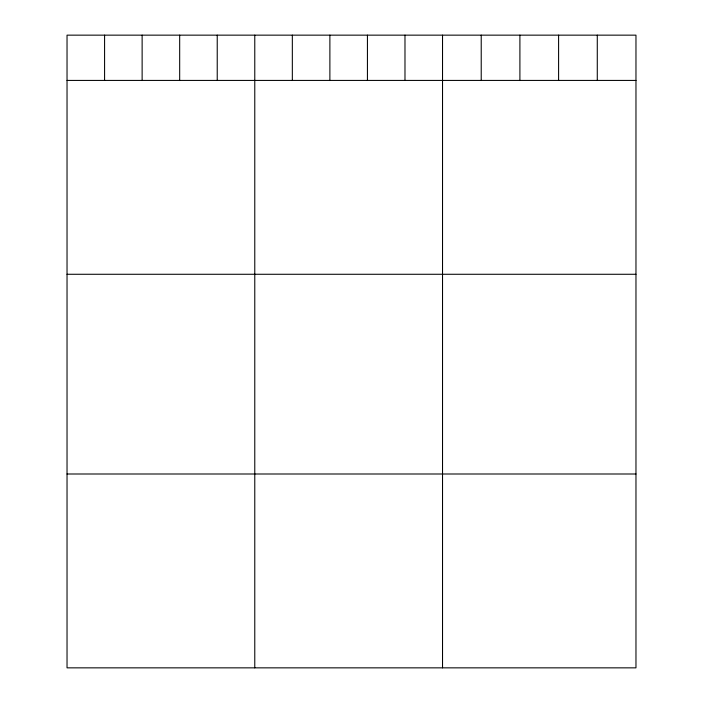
<?xml version="1.0" encoding="UTF-8"?>
<svg xmlns="http://www.w3.org/2000/svg" width="703" height="703" viewBox="0 0 703 703"><rect width="100%" height="100%" fill="white"/><g stroke="black" fill="none" stroke-linecap="round" stroke-linejoin="round"><path stroke-width="1.05" d="M635.969 80.423L635.969 667.85L67.031 667.85L67.031 35.15L635.969 35.15L635.969 80.423L67.031 80.423M67.031 274.275L635.969 274.275M67.031 473.998L635.969 473.998M597.278 35.15L597.278 80.423M558.595 35.15L558.595 80.423M519.904 35.15L519.904 80.423M481.221 35.15L481.221 80.423M442.53 35.15L442.53 667.85M404.981 35.15L404.981 80.423M367.432 35.15L367.432 80.423M329.883 35.15L329.883 80.423M292.334 35.15L292.334 80.423M254.776 35.15L254.776 667.85M217.227 35.15L217.227 80.423M179.678 35.15L179.678 80.423M142.129 35.15L142.129 80.423M104.58 35.15L104.58 80.423"/></g></svg>
